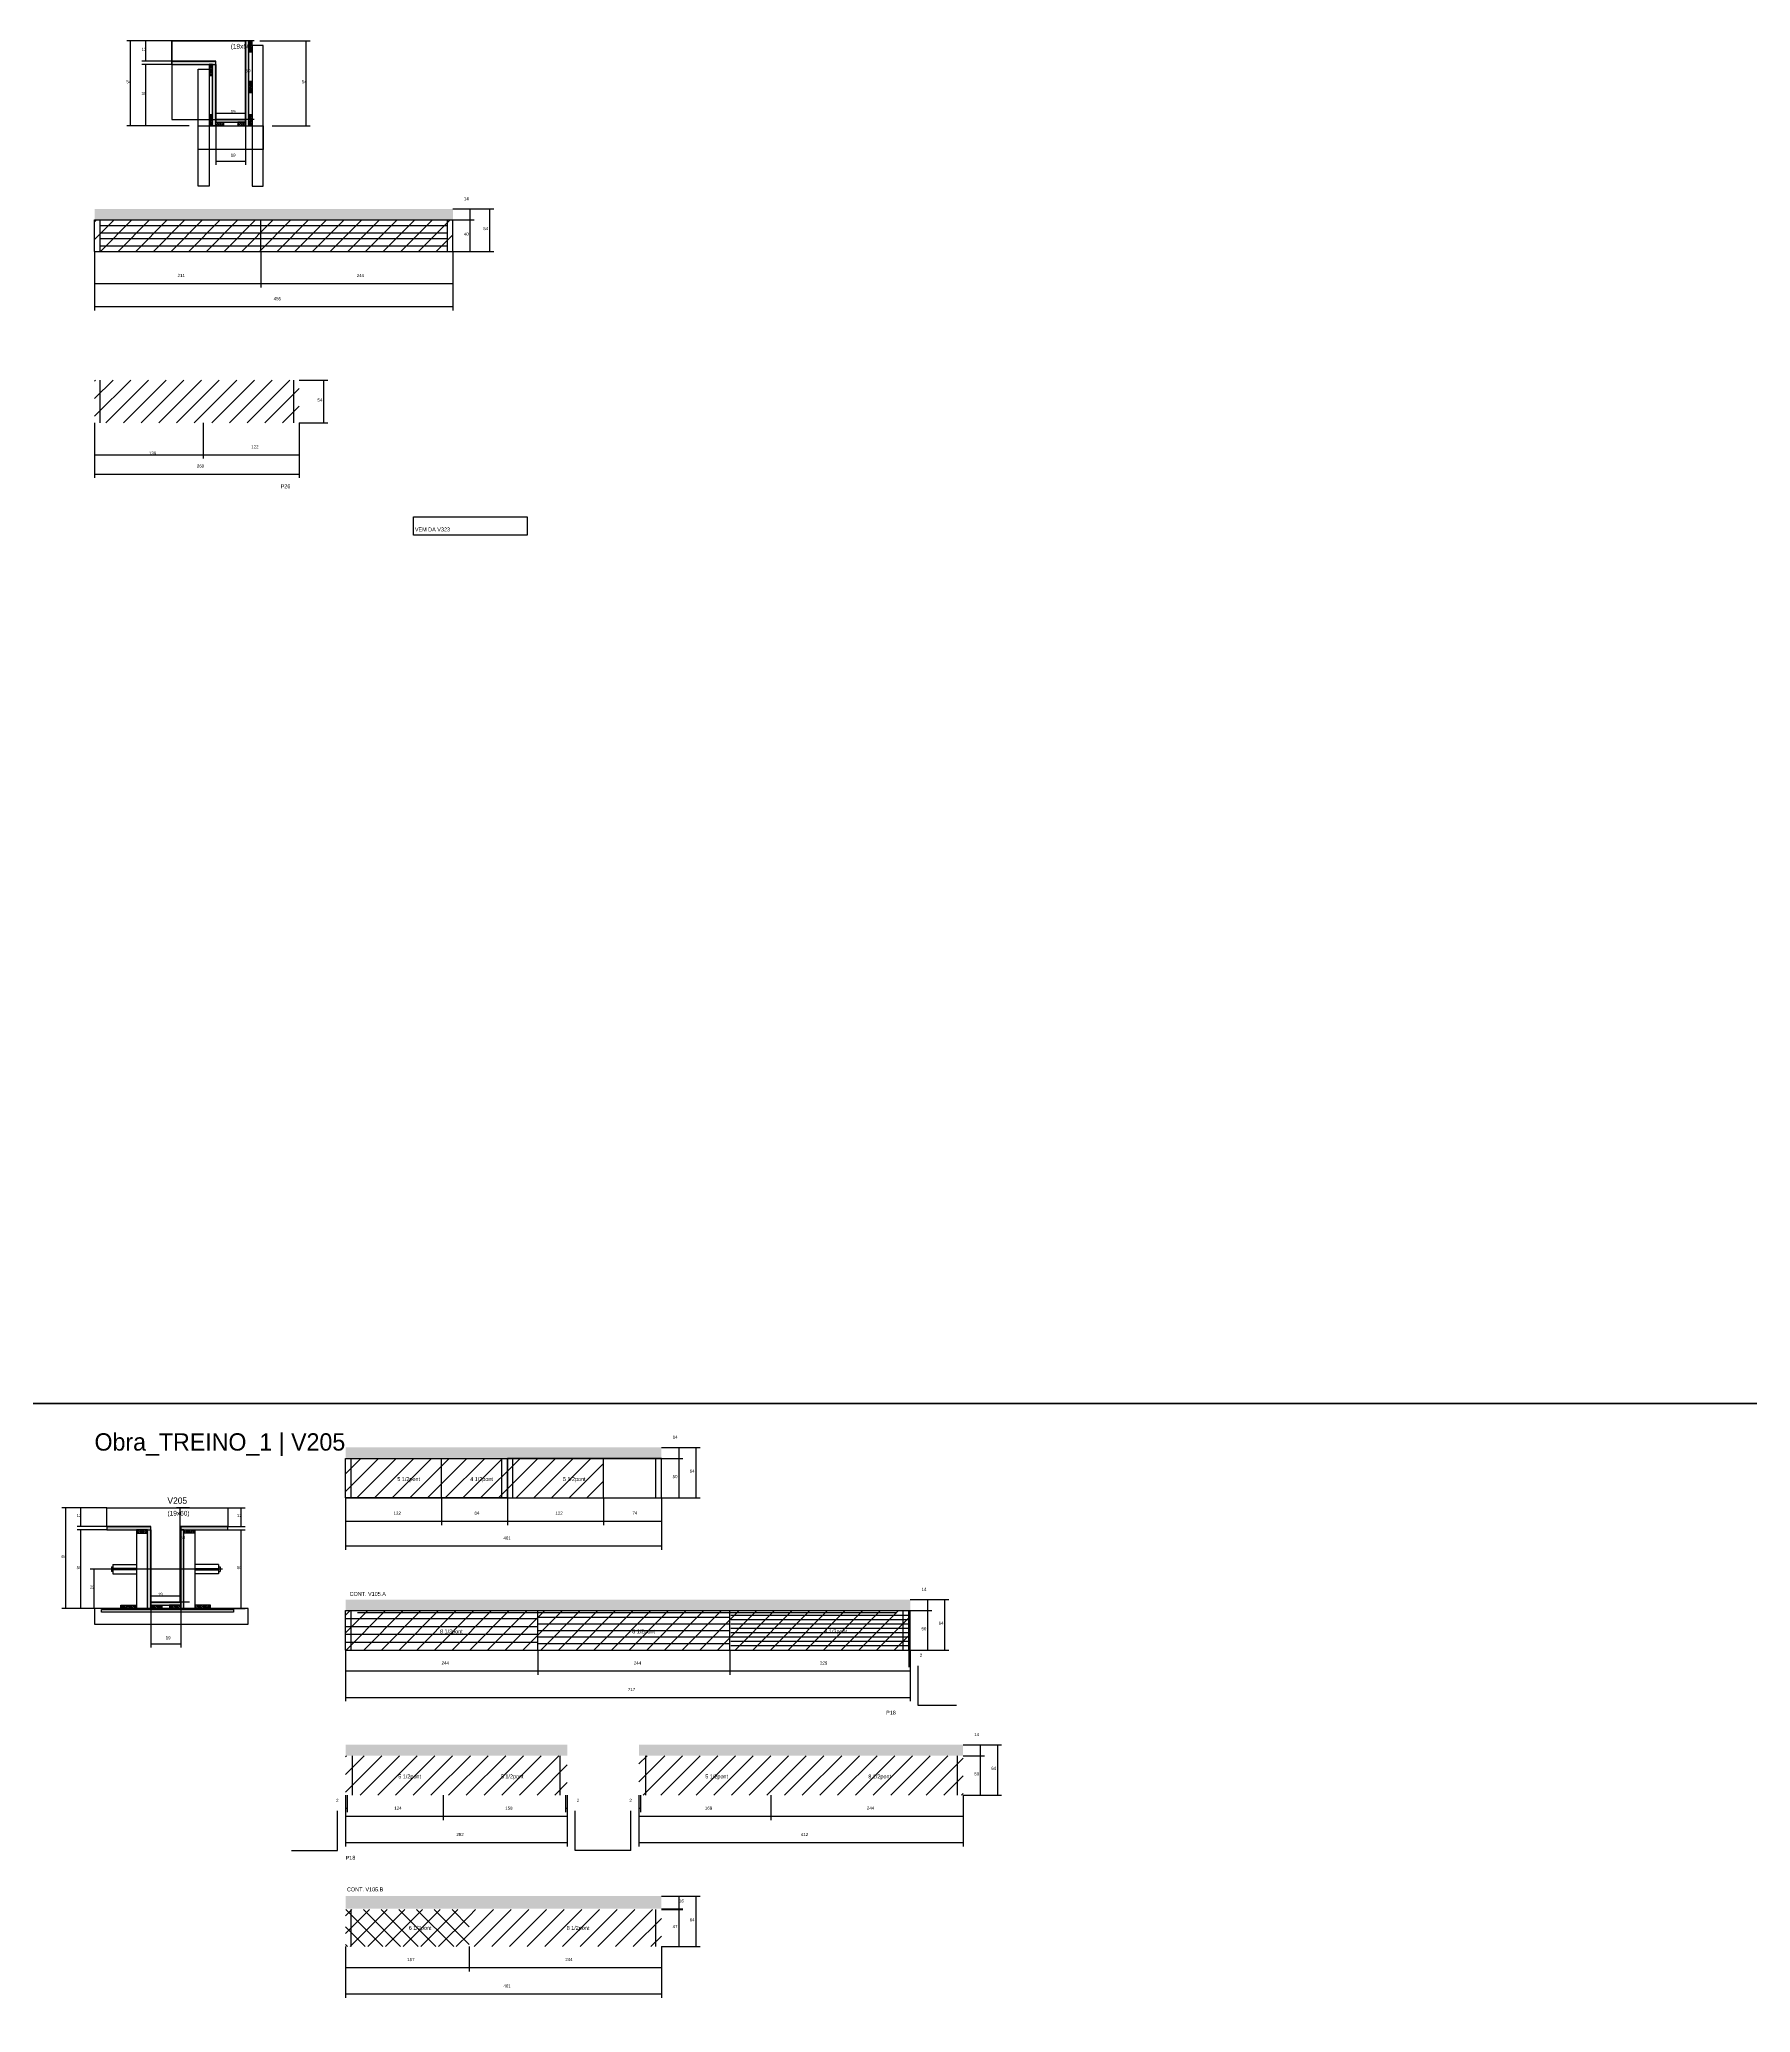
# Model space of a CAD drawing. Header units: metres. Extents: x -41 to 34840, y -36000 to 1848.
# Drawn here: x 26110 to 28283, y -7973 to -5468 of the extents above; entities that cross this region are included whole.
import ezdxf

# ---------------------------------------------------------------- set-up
doc = ezdxf.new("R2010")
doc.units = ezdxf.units.M
for name, color, linetype in [('barrote', 126, 'Continuous'), ('CELL_BORDER', 8, 'Continuous'), ('CONCRETO', 251, 'Continuous'), ('COTA', 4, 'Continuous'), ('Cota Seção (2x)', 4, 'Continuous'), ('Hachura', 253, 'Continuous'), ('LABEL_ID', 3, 'Continuous'), ('Madeira', 126, 'Continuous'), ('NOMENCLATURA', 7, 'Continuous'), ('Painéis', 200, 'Continuous'), ('REAPROVEITAMENTO', 251, 'Continuous'), ('SARR_2.2x7', 40, 'Continuous'), ('SARR_3.5x7', 81, 'Continuous'), ('SCO-___-LAJ', 4, 'Continuous'), ('TENSOR', 2, 'Continuous'), ('Texto Seção', 7, 'Continuous')]:
    doc.layers.add(name, color=color, linetype=linetype)

msp = doc.modelspace()

# ---------------------------------------------------------------- hatches: boundary and pattern name
at = {"layer": 'COTA'}
h = msp.add_hatch(dxfattribs=at)
h.set_pattern_fill('AR-CONC', scale=0.03)
h.paths.add_polyline_path([(26635, -5697.5), (26635, -5683.5), (26635, -5683.5), (26180, -5683.5), (26180, -5683.5), (26180, -5697.5), (26180, -5697.5), (26635, -5697.5)])
h = msp.add_hatch(dxfattribs=at)
h.set_pattern_fill('AR-CONC', scale=0.03)
h.paths.add_polyline_path([(26899.7, -7256), (26498.7, -7256), (26498.7, -7256), (26498.7, -7270), (26498.7, -7270), (26899.7, -7270), (26899.7, -7270), (26899.7, -7256)])
h = msp.add_hatch(dxfattribs=at)
h.set_pattern_fill('AR-CONC', scale=0.03)
h.paths.add_polyline_path([(27215.7, -7449.2), (27215.7, -7463.2), (27215.7, -7463.2), (26498.7, -7463.2), (26498.7, -7463.2), (26498.7, -7449.2), (26498.7, -7449.2), (27215.7, -7449.2)])
h = msp.add_hatch(dxfattribs=at)
h.set_pattern_fill('AR-CONC', scale=0.03)
h.paths.add_polyline_path([(26498.7, -7633.4), (26498.7, -7647.4), (26498.7, -7647.4), (26780.2, -7647.4), (26780.2, -7647.4), (26780.2, -7633.4), (26780.2, -7633.4), (26498.7, -7633.4)])
h = msp.add_hatch(dxfattribs=at)
h.set_pattern_fill('AR-CONC', scale=0.03)
h.paths.add_polyline_path([(27282.7, -7633.4), (27282.7, -7647.4), (27282.7, -7647.4), (26871.2, -7647.4), (26871.2, -7647.4), (26871.2, -7633.4), (26871.2, -7633.4), (27282.7, -7633.4)])
h = msp.add_hatch(dxfattribs=at)
h.set_pattern_fill('AR-CONC', scale=0.03)
h.paths.add_polyline_path([(26899.7, -7825.7), (26899.7, -7841.7), (26899.7, -7841.7), (26498.7, -7841.7), (26498.7, -7841.7), (26498.7, -7825.7), (26498.7, -7825.7), (26899.7, -7825.7)])
at = {"layer": 'Hachura'}
h = msp.add_hatch(color=8, dxfattribs=at)
h.dxf.hatch_style = 1
h.paths.add_polyline_path([(26375.9, -5470), (26371.9, -5470), (26371.9, -5470), (26371.9, -5578), (26371.9, -5578), (26375.9, -5578), (26375.9, -5578), (26375.9, -5470)])
h = msp.add_hatch(dxfattribs=at)
h.set_pattern_fill('ANSI31', scale=0.5)
h.paths.add_polyline_path([(26375.9, -5484), (26380.3, -5484), (26380.3, -5484), (26380.3, -5470), (26380.3, -5470), (26375.9, -5470), (26375.9, -5470), (26375.9, -5484)])
h = msp.add_hatch(color=8, dxfattribs=at)
h.dxf.hatch_style = 1
h.paths.add_polyline_path([(26333.9, -5500), (26333.9, -5496), (26333.9, -5496), (26278.3, -5496), (26278.3, -5496), (26278.3, -5500), (26278.3, -5500), (26333.9, -5500)])
h = msp.add_hatch(dxfattribs=at)
h.set_pattern_fill('ANSI31', scale=0.5)
h.paths.add_polyline_path([(26325.5, -5514), (26329.9, -5514), (26329.9, -5514), (26329.9, -5500), (26329.9, -5500), (26325.5, -5500), (26325.5, -5500), (26325.5, -5514)])
h = msp.add_hatch(color=8, dxfattribs=at)
h.dxf.hatch_style = 1
h.paths.add_polyline_path([(26333.9, -5500), (26329.9, -5500), (26329.9, -5500), (26329.9, -5578), (26329.9, -5578), (26333.9, -5578), (26333.9, -5578), (26333.9, -5500)])
h = msp.add_hatch(dxfattribs=at)
h.set_pattern_fill('ANSI31', scale=0.5)
h.paths.add_polyline_path([(26375.9, -5535.6), (26380.3, -5535.6), (26380.3, -5535.6), (26380.3, -5521.6), (26380.3, -5521.6), (26375.9, -5521.6), (26375.9, -5521.6), (26375.9, -5535.6)])
h = msp.add_hatch(dxfattribs=at)
h.set_pattern_fill('ANSI31', scale=0.5)
h.paths.add_polyline_path([(26325.5, -5578), (26329.9, -5578), (26329.9, -5578), (26329.9, -5564), (26329.9, -5564), (26325.5, -5564), (26325.5, -5564), (26325.5, -5578)])
h = msp.add_hatch(color=8, dxfattribs=at)
h.dxf.hatch_style = 1
h.paths.add_polyline_path([(26371.9, -5573.6), (26371.9, -5570), (26371.9, -5570), (26333.9, -5570), (26333.9, -5570), (26333.9, -5573.6), (26333.9, -5573.6), (26371.9, -5573.6)])
h = msp.add_hatch(dxfattribs=at)
h.set_pattern_fill('ANSI31', scale=0.5)
h.paths.add_polyline_path([(26333.9, -5578), (26333.9, -5573.6), (26333.9, -5573.6), (26343.9, -5573.6), (26343.9, -5573.6), (26343.9, -5578), (26343.9, -5578), (26333.9, -5578)])
h = msp.add_hatch(dxfattribs=at)
h.set_pattern_fill('ANSI31', scale=0.5)
h.paths.add_polyline_path([(26371.9, -5578), (26371.9, -5573.6), (26371.9, -5573.6), (26361.9, -5573.6), (26361.9, -5573.6), (26361.9, -5578), (26361.9, -5578), (26371.9, -5578)])
h = msp.add_hatch(dxfattribs=at)
h.set_pattern_fill('ANSI31', scale=0.5)
h.paths.add_polyline_path([(26375.9, -5578), (26380.3, -5578), (26380.3, -5578), (26380.3, -5564), (26380.3, -5564), (26375.9, -5564), (26375.9, -5564), (26375.9, -5578)])
h = msp.add_hatch(color=8, dxfattribs=at)
h.dxf.hatch_style = 1
h.paths.add_polyline_path([(26251.4, -7360.5), (26251.4, -7356.5), (26251.4, -7356.5), (26195.8, -7356.5), (26195.8, -7356.5), (26195.8, -7360.5), (26195.8, -7360.5), (26251.4, -7360.5)])
h = msp.add_hatch(dxfattribs=at)
h.set_pattern_fill('ANSI31', scale=0.5)
h.paths.add_polyline_path([(26247.4, -7364.9), (26247.4, -7360.5), (26247.4, -7360.5), (26233.4, -7360.5), (26233.4, -7360.5), (26233.4, -7364.9), (26233.4, -7364.9), (26247.4, -7364.9)])
h = msp.add_hatch(color=8, dxfattribs=at)
h.dxf.hatch_style = 1
h.paths.add_polyline_path([(26247.4, -7360.5), (26251.4, -7360.5), (26251.4, -7360.5), (26251.4, -7460.5), (26251.4, -7460.5), (26247.4, -7460.5), (26247.4, -7460.5), (26247.4, -7360.5)])
h = msp.add_hatch(color=8, dxfattribs=at)
h.dxf.hatch_style = 1
h.paths.add_polyline_path([(26349.4, -7360.5), (26349.4, -7356.5), (26349.4, -7356.5), (26289.4, -7356.5), (26289.4, -7356.5), (26289.4, -7360.5), (26289.4, -7360.5), (26349.4, -7360.5)])
h = msp.add_hatch(color=8, dxfattribs=at)
h.dxf.hatch_style = 1
h.paths.add_polyline_path([(26293.4, -7360.5), (26289.4, -7360.5), (26289.4, -7360.5), (26289.4, -7460.5), (26289.4, -7460.5), (26293.4, -7460.5), (26293.4, -7460.5), (26293.4, -7360.5)])
h = msp.add_hatch(dxfattribs=at)
h.set_pattern_fill('ANSI31', scale=0.5)
h.paths.add_polyline_path([(26293.4, -7364.9), (26293.4, -7360.5), (26293.4, -7360.5), (26307.4, -7360.5), (26307.4, -7360.5), (26307.4, -7364.9), (26307.4, -7364.9), (26293.4, -7364.9)])
h = msp.add_hatch(dxfattribs=at)
h.set_pattern_fill('ANSI31', scale=0.5)
h.paths.add_polyline_path([(26213.4, -7460.5), (26213.4, -7456.1), (26213.4, -7456.1), (26233.4, -7456.1), (26233.4, -7456.1), (26233.4, -7460.5), (26233.4, -7460.5), (26213.4, -7460.5)])
h = msp.add_hatch(color=8, dxfattribs=at)
h.dxf.hatch_style = 1
h.paths.add_polyline_path([(26289.4, -7456.1), (26289.4, -7452.5), (26289.4, -7452.5), (26251.4, -7452.5), (26251.4, -7452.5), (26251.4, -7456.1), (26251.4, -7456.1), (26289.4, -7456.1)])
h = msp.add_hatch(dxfattribs=at)
h.set_pattern_fill('ANSI31', scale=0.5)
h.paths.add_polyline_path([(26251.4, -7460.5), (26251.4, -7456.1), (26251.4, -7456.1), (26265.4, -7456.1), (26265.4, -7456.1), (26265.4, -7460.5), (26265.4, -7460.5), (26251.4, -7460.5)])
h = msp.add_hatch(dxfattribs=at)
h.set_pattern_fill('ANSI31', scale=0.5)
h.paths.add_polyline_path([(26289.4, -7460.5), (26289.4, -7456.1), (26289.4, -7456.1), (26275.4, -7456.1), (26275.4, -7456.1), (26275.4, -7460.5), (26275.4, -7460.5), (26289.4, -7460.5)])
h = msp.add_hatch(dxfattribs=at)
h.set_pattern_fill('ANSI31', scale=0.5)
h.paths.add_polyline_path([(26327.4, -7460.5), (26327.4, -7456.1), (26327.4, -7456.1), (26307.4, -7456.1), (26307.4, -7456.1), (26307.4, -7460.5), (26307.4, -7460.5), (26327.4, -7460.5)])
at = {"layer": 'REAPROVEITAMENTO'}
h = msp.add_hatch(dxfattribs=at)
h.set_pattern_fill('ANSI31', scale=5)
h.paths.add_polyline_path([(26180, -5737.4), (26180, -5697.3), (26180, -5697.3), (26635, -5697.5), (26635, -5697.5), (26635, -5737.6), (26635, -5737.6), (26180, -5737.4)])
h = msp.add_hatch(dxfattribs=at)
h.set_pattern_fill('ANSI31', scale=5)
h.paths.add_polyline_path([(26180, -5954.9), (26180, -5900.8), (26180, -5900.8), (26440, -5901.1), (26440, -5901.1), (26440, -5955.2), (26440, -5955.2), (26180, -5954.9)])
h = msp.add_hatch(dxfattribs=at)
h.set_pattern_fill('ANSI31', scale=5)
h.paths.add_polyline_path([(26498.7, -7270), (26498.7, -7320), (26498.7, -7320), (26826.2, -7320), (26826.2, -7320), (26826.2, -7270), (26826.2, -7270), (26498.7, -7270)])
h = msp.add_hatch(dxfattribs=at)
h.set_pattern_fill('ANSI31', scale=5)
h.paths.add_polyline_path([(26498.7, -7463.2), (26498.7, -7513.2), (26498.7, -7513.2), (27215.7, -7513.2), (27215.7, -7513.2), (27215.7, -7463.2), (27215.7, -7463.2), (26498.7, -7463.2)])
h = msp.add_hatch(dxfattribs=at)
h.set_pattern_fill('ANSI31', scale=5)
h.paths.add_polyline_path([(26498.7, -7647.4), (26498.7, -7697.4), (26498.7, -7697.4), (26780.2, -7697.4), (26780.2, -7697.4), (26780.2, -7647.4), (26780.2, -7647.4), (26498.7, -7647.4)])
h = msp.add_hatch(dxfattribs=at)
h.set_pattern_fill('ANSI31', scale=5)
h.paths.add_polyline_path([(26871.2, -7647.4), (26871.2, -7697.4), (26871.2, -7697.4), (27282.7, -7697.4), (27282.7, -7697.4), (27282.7, -7647.4), (27282.7, -7647.4), (26871.2, -7647.4)])
h = msp.add_hatch(dxfattribs=at)
h.set_pattern_fill('ANSI37', scale=5)
h.paths.add_polyline_path([(26498.7, -7842.7), (26498.7, -7889.7), (26498.7, -7889.7), (26655.7, -7889.7), (26655.7, -7889.7), (26655.7, -7842.7), (26655.7, -7842.7), (26498.7, -7842.7)])
h = msp.add_hatch(dxfattribs=at)
h.set_pattern_fill('ANSI31', scale=5)
h.paths.add_polyline_path([(26655.7, -7842.7), (26655.7, -7889.7), (26655.7, -7889.7), (26899.7, -7889.7), (26899.7, -7889.7), (26899.7, -7842.7), (26899.7, -7842.7), (26655.7, -7842.7)])

# ---------------------------------------------------------------- linework, layer by layer
for p, q in [((26201.4, -7407.5), (26201.4, -7413.5)), ((26201.4, -7407.5), (26203.4, -7407.5)), ((26203.4, -7413.5), (26201.4, -7413.5)), ((26203.4, -7404.5), (26203.4, -7416.5)), ((26203.4, -7404.5), (26233.4, -7404.5)), ((26233.4, -7409.5), (26203.4, -7409.5)), ((26233.4, -7411.5), (26203.4, -7411.5)), ((26337.4, -7404.5), (26307.4, -7404.5)), ((26307.4, -7409.5), (26337.4, -7409.5)), ((26307.4, -7411.5), (26337.4, -7411.5)), ((26337.4, -7404.5), (26337.4, -7416.5)), ((26337.4, -7407.5), (26339.4, -7407.5)), ((26337.4, -7413.5), (26339.4, -7413.5)), ((26339.4, -7407.5), (26339.4, -7413.5)), ((26203.4, -7416.5), (26233.4, -7416.5)), ((26337.4, -7416.5), (26307.4, -7416.5))]:
    msp.add_line(p, q)
at = {"layer": 'barrote'}
msp.add_lwpolyline([(26180, -7480.5), (26375.2, -7480.5), (26375.2, -7460.5), (26180, -7460.5)], close=True, dxfattribs=at)
at = {"layer": 'CELL_BORDER'}
for points in [[(26100, -7200), (29000, -7200), (29000, -5400), (26100, -5400)], [(26100, -9000), (29000, -9000), (29000, -7200), (26100, -7200)]]:
    msp.add_lwpolyline(points, close=True, dxfattribs=at)
at = {"layer": 'CONCRETO'}
for points in [[(26278.3, -5496), (26278.3, -5470), (26333.9, -5470), (26333.9, -5470), (26371.9, -5470), (26371.9, -5570), (26333.9, -5570), (26333.9, -5496)], [(26278.3, -5570), (26371.9, -5570), (26371.9, -5470), (26278.3, -5470)], [(26195.8, -7356.5), (26195.8, -7332.5), (26349.4, -7332.5), (26349.4, -7356.5), (26289.4, -7356.5), (26289.4, -7452.5), (26251.4, -7452.5), (26251.4, -7356.5)]]:
    msp.add_lwpolyline(points, close=True, dxfattribs=at)
at = {"layer": 'COTA'}
for p, q in [((26325.9, -5470), (26220.9, -5470)), ((26225.9, -5578), (26225.9, -5470)), ((26278.3, -5470), (26240.2, -5470)), ((26245.2, -5496), (26245.2, -5470)), ((26389.9, -5470), (26453.7, -5470)), ((26448.7, -5578), (26448.7, -5470)), ((26278.3, -5496), (26240.2, -5496)), ((26278.3, -5500), (26240.2, -5500)), ((26245.2, -5578), (26245.2, -5500)), ((26300.3, -5578), (26220.9, -5578)), ((26300.3, -5578), (26240.2, -5578)), ((26333.9, -5578), (26333.9, -5627.7)), ((26371.9, -5578), (26371.9, -5627.7)), ((26405.5, -5578), (26453.7, -5578)), ((26333.9, -5622.7), (26371.9, -5622.7)), ((26635, -5683.5), (26662.1, -5683.5)), ((26635, -5683.5), (26686.8, -5683.5)), ((26657.1, -5697.5), (26657.1, -5683.5)), ((26681.8, -5737.5), (26681.8, -5683.5)), ((26635, -5697.5), (26662.1, -5697.5)), ((26635, -5697.5), (26662.1, -5697.5)), ((26657.1, -5737.5), (26657.1, -5697.5)), ((26180, -5737.5), (26180, -5783.1)), ((26180, -5737.5), (26180, -5812.6)), ((26391, -5737.5), (26391, -5783.1)), ((26391, -5737.5), (26391, -5783.1)), ((26635, -5737.5), (26635, -5783.1)), ((26635, -5737.5), (26635, -5812.6)), ((26635, -5737.5), (26662.1, -5737.5)), ((26635, -5737.5), (26686.8, -5737.5)), ((26180, -5778.1), (26391, -5778.1)), ((26391, -5778.1), (26635, -5778.1)), ((26180, -5807.6), (26635, -5807.6)), ((26440, -5901.1), (26476.2, -5901.1)), ((26471.2, -5955.1), (26471.2, -5901.1)), ((26180, -5955.1), (26180, -6000.6)), ((26180, -5955.1), (26180, -6025.1)), ((26318, -5955.1), (26318, -6000.6)), ((26318, -5955.1), (26318, -6000.6)), ((26440, -5955.1), (26440, -6000.6)), ((26440, -5955.1), (26440, -6025.1)), ((26440, -5955.1), (26476.2, -5955.1)), ((26180, -5995.6), (26318, -5995.6)), ((26318, -5995.6), (26440, -5995.6)), ((26180, -6020.1), (26440, -6020.1)), ((26899.7, -7256), (26927.1, -7256)), ((26899.7, -7256), (26948.8, -7256)), ((26922.1, -7270), (26922.1, -7256)), ((26943.8, -7320), (26943.8, -7256)), ((26899.7, -7270), (26927.1, -7270)), ((26899.7, -7270), (26927.1, -7270)), ((26922.1, -7320), (26922.1, -7270)), ((26195.8, -7332.5), (26138.5, -7332.5)), ((26143.5, -7460.5), (26143.5, -7332.5)), ((26195.8, -7332.5), (26157.8, -7332.5)), ((26162.8, -7356.5), (26162.8, -7332.5)), ((26349.4, -7332.5), (26371.3, -7332.5)), ((26366.3, -7356.5), (26366.3, -7332.5)), ((26498.7, -7320), (26498.7, -7354.5)), ((26620.7, -7320), (26620.7, -7354.5)), ((26620.7, -7320), (26620.7, -7354.5)), ((26704.2, -7320), (26704.2, -7354.5)), ((26704.2, -7320), (26704.2, -7354.5)), ((26826.2, -7320), (26826.2, -7354.5)), ((26899.7, -7320), (26927.1, -7320)), ((26899.7, -7320), (26948.8, -7320)), ((26195.8, -7356.5), (26157.8, -7356.5)), ((26195.8, -7360.5), (26157.8, -7360.5)), ((26162.8, -7460.5), (26162.8, -7360.5)), ((26349.4, -7356.5), (26371.3, -7356.5)), ((26349.4, -7360.5), (26371.3, -7360.5)), ((26366.3, -7460.5), (26366.3, -7360.5)), ((26498.7, -7349.5), (26620.7, -7349.5)), ((26620.7, -7349.5), (26704.2, -7349.5)), ((26704.2, -7349.5), (26826.2, -7349.5)), ((26198.1, -7410.5), (26174.6, -7410.5)), ((26179.6, -7460.5), (26179.6, -7410.5)), ((26217.8, -7460.5), (26138.5, -7460.5)), ((26217.8, -7460.5), (26157.8, -7460.5)), ((26198.1, -7460.5), (26174.6, -7460.5)), ((26251.4, -7460.5), (26251.4, -7510.2)), ((26289.4, -7460.5), (26289.4, -7510.2)), ((26323, -7460.5), (26371.3, -7460.5)), ((27215.7, -7449.2), (27243.1, -7449.2)), ((27215.7, -7449.2), (27264.8, -7449.2)), ((27215.7, -7463.2), (27243.1, -7463.2)), ((27215.7, -7463.2), (27243.1, -7463.2)), ((27238.1, -7463.2), (27238.1, -7449.2)), ((27238.1, -7513.2), (27238.1, -7463.2)), ((27259.8, -7513.2), (27259.8, -7449.2)), ((26251.4, -7505.2), (26289.4, -7505.2)), ((26498.7, -7513.2), (26498.7, -7544.8)), ((26498.7, -7513.2), (26498.7, -7578.3)), ((26742.7, -7513.2), (26742.7, -7544.8)), ((26742.7, -7513.2), (26742.7, -7544.8)), ((26986.7, -7513.2), (26986.7, -7544.8)), ((26986.7, -7513.2), (26986.7, -7544.8)), ((27213.7, -7513.2), (27213.7, -7534.9)), ((27215.7, -7513.2), (27215.7, -7544.8)), ((27215.7, -7513.2), (27215.7, -7578.3)), ((27215.7, -7513.2), (27215.7, -7534.9)), ((27215.7, -7513.2), (27243.1, -7513.2)), ((27215.7, -7513.2), (27264.8, -7513.2)), ((26498.7, -7539.8), (26742.7, -7539.8)), ((26742.7, -7539.8), (26986.7, -7539.8)), ((26986.7, -7539.8), (27215.7, -7539.8)), ((27213.7, -7529.9), (27215.7, -7529.9)), ((26498.7, -7573.3), (27215.7, -7573.3)), ((27282.7, -7633.4), (27310.1, -7633.4)), ((27282.7, -7633.4), (27331.7, -7633.4)), ((27305.1, -7647.4), (27305.1, -7633.4)), ((27326.7, -7697.4), (27326.7, -7633.4)), ((27282.7, -7647.4), (27310.1, -7647.4)), ((27282.7, -7647.4), (27310.1, -7647.4)), ((27305.1, -7697.4), (27305.1, -7647.4)), ((26498.7, -7697.4), (26498.7, -7729)), ((26498.7, -7697.4), (26498.7, -7762.5)), ((26498.7, -7697.4), (26498.7, -7719.1)), ((26498.7, -7714.1), (26500.7, -7714.1)), ((26500.7, -7697.4), (26500.7, -7719.1)), ((26622.7, -7697.4), (26622.7, -7729)), ((26622.7, -7697.4), (26622.7, -7729)), ((26778.2, -7697.4), (26778.2, -7719.1)), ((26778.2, -7714.1), (26780.2, -7714.1)), ((26780.2, -7697.4), (26780.2, -7729)), ((26780.2, -7697.4), (26780.2, -7762.5)), ((26780.2, -7697.4), (26780.2, -7719.1)), ((26871.2, -7697.4), (26871.2, -7729)), ((26871.2, -7697.4), (26871.2, -7762.5)), ((26871.2, -7697.4), (26871.2, -7719.1)), ((26871.2, -7714.1), (26873.2, -7714.1)), ((26873.2, -7697.4), (26873.2, -7719.1)), ((27038.7, -7697.4), (27038.7, -7729)), ((27038.7, -7697.4), (27038.7, -7729)), ((27282.7, -7697.4), (27310.1, -7697.4)), ((27282.7, -7697.4), (27331.7, -7697.4)), ((27282.7, -7697.4), (27282.7, -7729)), ((27282.7, -7697.4), (27282.7, -7762.5)), ((26498.7, -7724), (26622.7, -7724)), ((26622.7, -7724), (26780.2, -7724)), ((26871.2, -7724), (27038.7, -7724)), ((27038.7, -7724), (27282.7, -7724)), ((26498.7, -7757.5), (26780.2, -7757.5)), ((26871.2, -7757.5), (27282.7, -7757.5)), ((26899.7, -7825.7), (26927.1, -7825.7)), ((26899.7, -7825.7), (26948.8, -7825.7)), ((26922.1, -7841.7), (26922.1, -7825.7)), ((26943.8, -7889.7), (26943.8, -7825.7)), ((26899.7, -7841.7), (26927.1, -7841.7)), ((26899.7, -7842.7), (26927.1, -7842.7)), ((26922.1, -7889.7), (26922.1, -7842.7)), ((26498.7, -7889.7), (26498.7, -7921.3)), ((26498.7, -7889.7), (26498.7, -7954.8)), ((26655.7, -7889.7), (26655.7, -7921.3)), ((26655.7, -7889.7), (26655.7, -7921.3)), ((26899.7, -7889.7), (26927.1, -7889.7)), ((26899.7, -7889.7), (26948.8, -7889.7)), ((26899.7, -7889.7), (26899.7, -7921.3)), ((26899.7, -7889.7), (26899.7, -7954.8)), ((26498.7, -7916.3), (26655.7, -7916.3)), ((26655.7, -7916.3), (26899.7, -7916.3)), ((26498.7, -7949.8), (26899.7, -7949.8))]:
    msp.add_line(p, q, dxfattribs=at)
at = {"layer": 'Cota Seção (2x)'}
for p, q in [((26382.9, -5470), (26366.9, -5470)), ((26371.9, -5570), (26371.9, -5470)), ((26333.9, -5578), (26333.9, -5557)), ((26371.9, -5578), (26371.9, -5557)), ((26333.9, -5562), (26371.9, -5562)), ((26382.9, -5570), (26366.9, -5570)), ((26300.4, -7332.5), (26283.9, -7332.5)), ((26288.9, -7452.5), (26288.9, -7332.5)), ((26498.7, -7320), (26498.7, -7386.1)), ((26826.2, -7320), (26826.2, -7354.5)), ((26899.7, -7320), (26899.7, -7386.1)), ((26899.7, -7320), (26899.7, -7354.5)), ((26826.2, -7349.5), (26899.7, -7349.5)), ((26498.7, -7381.1), (26899.7, -7381.1)), ((26251.4, -7460.5), (26251.4, -7439.5)), ((26289.4, -7460.5), (26289.4, -7439.5)), ((26251.4, -7444.5), (26289.4, -7444.5)), ((26300.4, -7452.5), (26283.9, -7452.5))]:
    msp.add_line(p, q, dxfattribs=at)
at = {"layer": 'Madeira'}
for points in [[(26375.9, -5484), (26380.3, -5484), (26380.3, -5470), (26375.9, -5470)], [(26325.5, -5514), (26329.9, -5514), (26329.9, -5500), (26325.5, -5500)], [(26375.9, -5535.6), (26380.3, -5535.6), (26380.3, -5521.6), (26375.9, -5521.6)], [(26325.5, -5578), (26329.9, -5578), (26329.9, -5564), (26325.5, -5564)], [(26333.9, -5578), (26333.9, -5573.6), (26343.9, -5573.6), (26343.9, -5578)], [(26371.9, -5578), (26371.9, -5573.6), (26361.9, -5573.6), (26361.9, -5578)], [(26375.9, -5578), (26380.3, -5578), (26380.3, -5564), (26375.9, -5564)], [(26247.4, -7364.9), (26247.4, -7360.5), (26233.4, -7360.5), (26233.4, -7364.9)], [(26247.4, -7360.5), (26233.4, -7360.5), (26233.4, -7460.5), (26247.4, -7460.5)], [(26293.4, -7364.9), (26293.4, -7360.5), (26307.4, -7360.5), (26307.4, -7364.9)], [(26293.4, -7360.5), (26307.4, -7360.5), (26307.4, -7460.5), (26293.4, -7460.5)], [(26180, -7480.5), (26375.2, -7480.5), (26375.2, -7460.5), (26180, -7460.5)], [(26213.4, -7460.5), (26213.4, -7456.1), (26233.4, -7456.1), (26233.4, -7460.5)], [(26251.4, -7460.5), (26251.4, -7456.1), (26265.4, -7456.1), (26265.4, -7460.5)], [(26289.4, -7460.5), (26289.4, -7456.1), (26275.4, -7456.1), (26275.4, -7460.5)], [(26327.4, -7460.5), (26327.4, -7456.1), (26307.4, -7456.1), (26307.4, -7460.5)]]:
    msp.add_lwpolyline(points, close=True, dxfattribs=at)
at = {"layer": 'NOMENCLATURA'}
for p, q in [((27225.9, -7583.5), (27225.9, -7533.2)), ((27274.3, -7583.5), (27225.9, -7583.5)), ((26488.5, -7767.7), (26488.5, -7717.4)), ((26790.4, -7767.7), (26790.4, -7717.4)), ((26861, -7767.7), (26861, -7717.4)), ((26430.3, -7767.7), (26488.5, -7767.7)), ((26861, -7767.7), (26790.4, -7767.7))]:
    msp.add_line(p, q, dxfattribs=at)
at = {"layer": 'Painéis'}
for p, q in [((26371.9, -5578), (26371.9, -5470)), ((26278.3, -5496), (26333.9, -5496)), ((26278.3, -5500), (26278.3, -5496)), ((26333.9, -5500), (26333.9, -5496)), ((26333.9, -5578), (26333.9, -5500)), ((26333.9, -5570), (26371.9, -5570)), ((26333.9, -5573.6), (26333.9, -5570)), ((26371.9, -5573.6), (26371.9, -5570)), ((26180, -5697.5), (26635, -5697.5)), ((26180, -5737.5), (26180, -5697.5)), ((26391, -5737.5), (26391, -5697.5)), ((26635, -5737.5), (26635, -5697.5)), ((26180, -5737.5), (26635, -5737.5)), ((26498.7, -7270), (26704.2, -7270)), ((26620.7, -7320), (26620.7, -7270)), ((26704.2, -7270), (26899.7, -7270)), ((26704.2, -7320), (26704.2, -7270)), ((26826.2, -7320), (26826.2, -7270)), ((26899.7, -7320), (26899.7, -7270)), ((26498.7, -7320), (26704.2, -7320)), ((26704.2, -7320), (26899.7, -7320)), ((26195.8, -7356.5), (26251.4, -7356.5)), ((26289.4, -7356.5), (26349.4, -7356.5)), ((26251.4, -7452.5), (26289.4, -7452.5)), ((26498.7, -7463.2), (27215.7, -7463.2)), ((26498.7, -7513.2), (26498.7, -7463.2)), ((26742.7, -7513.2), (26742.7, -7463.2)), ((26986.7, -7513.2), (26986.7, -7463.2)), ((27213.7, -7513.2), (27213.7, -7463.2)), ((27215.7, -7513.2), (27215.7, -7463.2)), ((26498.7, -7513.2), (27215.7, -7513.2))]:
    msp.add_line(p, q, dxfattribs=at)
for points in [[(26375.9, -5470), (26371.9, -5470), (26371.9, -5578), (26375.9, -5578)], [(26333.9, -5500), (26333.9, -5496), (26278.3, -5496), (26278.3, -5500)], [(26329.9, -5500), (26333.9, -5500), (26333.9, -5578), (26329.9, -5578)], [(26371.9, -5573.6), (26371.9, -5570), (26333.9, -5570), (26333.9, -5573.6)], [(26498.7, -7270), (26704.2, -7270), (26704.2, -7320), (26498.7, -7320)], [(26251.4, -7360.5), (26251.4, -7356.5), (26195.8, -7356.5), (26195.8, -7360.5)], [(26247.4, -7360.5), (26251.4, -7360.5), (26251.4, -7460.5), (26247.4, -7460.5)], [(26349.4, -7360.5), (26349.4, -7356.5), (26289.4, -7356.5), (26289.4, -7360.5)], [(26293.4, -7360.5), (26289.4, -7360.5), (26289.4, -7460.5), (26293.4, -7460.5)], [(26289.4, -7456.1), (26289.4, -7452.5), (26251.4, -7452.5), (26251.4, -7456.1)]]:
    msp.add_lwpolyline(points, close=True, dxfattribs=at)
msp.add_lwpolyline([(26899.7, -7270), (26704.2, -7270), (26704.2, -7320), (26899.7, -7320)], dxfattribs=at)
at = {"layer": 'SARR_2.2x7'}
for p, q in [((26187, -5737.5), (26187, -5697.5)), ((26187, -5704.5), (26628, -5704.5)), ((26628, -5737.5), (26628, -5697.5)), ((26187, -5714), (26391, -5714)), ((26187, -5721), (26391, -5721)), ((26187, -5730.5), (26628, -5730.5)), ((26391, -5714), (26628, -5714)), ((26391, -5721), (26628, -5721)), ((26187, -5955.1), (26187, -5901.1)), ((26433, -5955.1), (26433, -5901.1)), ((26505.7, -7320), (26505.7, -7270)), ((26697.2, -7320), (26697.2, -7270)), ((26711.2, -7320), (26711.2, -7270)), ((26892.7, -7320), (26892.7, -7270)), ((26505.7, -7513.2), (26505.7, -7463.2)), ((27206.7, -7513.2), (27206.7, -7463.2)), ((26499.7, -7473.2), (26741.7, -7473.2)), ((26499.7, -7483.2), (26741.7, -7483.2)), ((26513.7, -7465.4), (26742.7, -7465.4)), ((26742.7, -7465.4), (27198.7, -7465.4)), ((26743.7, -7471.5), (26985.7, -7471.5)), ((26743.7, -7479.9), (26985.7, -7479.9)), ((26743.7, -7488.2), (26985.7, -7488.2)), ((26987.7, -7468.8), (27214.7, -7468.8)), ((26987.7, -7474.3), (27214.7, -7474.3)), ((26987.7, -7479.9), (27214.7, -7479.9)), ((26987.7, -7485.4), (27214.7, -7485.4)), ((26499.7, -7493.2), (26741.7, -7493.2)), ((26499.7, -7503.2), (26741.7, -7503.2)), ((26743.7, -7496.5), (26985.7, -7496.5)), ((26743.7, -7504.9), (26985.7, -7504.9)), ((26987.7, -7491), (27214.7, -7491)), ((26987.7, -7496.5), (27214.7, -7496.5)), ((26987.7, -7502.1), (27214.7, -7502.1)), ((26987.7, -7507.6), (27214.7, -7507.6)), ((26507.7, -7697.4), (26507.7, -7647.4)), ((26771.2, -7697.4), (26771.2, -7647.4)), ((26880.2, -7697.4), (26880.2, -7647.4)), ((27275.7, -7697.4), (27275.7, -7647.4)), ((26505.7, -7889.7), (26505.7, -7842.7)), ((26892.7, -7889.7), (26892.7, -7842.7))]:
    msp.add_line(p, q, dxfattribs=at)
at = {"layer": 'SARR_3.5x7'}
for points in [[(26394.3, -5476), (26380.3, -5476), (26380.3, -5654.5), (26394.3, -5654.5)], [(26311.5, -5506), (26325.5, -5506), (26325.5, -5654.5), (26311.5, -5654.5)], [(26311.5, -5578), (26394.3, -5578), (26394.3, -5608.1), (26311.5, -5608.1)]]:
    msp.add_lwpolyline(points, close=True, dxfattribs=at)
at = {"layer": 'SCO-___-LAJ'}
msp.add_lwpolyline([(26189, -7461.8), (26356.3, -7461.8), (26356.3, -7465), (26189, -7465)], close=True, dxfattribs=at)
at = {"layer": 'TENSOR'}
msp.add_line((26342.4, -7410.5), (26198.1, -7410.5), dxfattribs=at)
at = {"layer": 'Texto Seção'}
msp.add_lwpolyline([(26585, -6074.6), (26729.2, -6074.6), (26729.2, -6097.8), (26585, -6097.8)], close=True, dxfattribs=at)

# ---------------------------------------------------------------- texts
at = {"layer": 'COTA'}
for s, p in [('13', (26239.7, -5483)), ('54', (26220.4, -5524)), ('39', (26239.7, -5539)), ('54', (26443.2, -5524)), ('19', (26352.9, -5617.2)), ('14', (26649, -5672.5)), ('54', (26673.6, -5710.5)), ('40', (26649, -5717.5)), ('211', (26285.5, -5770)), ('244', (26513, -5770)), ('455', (26407.5, -5799.5)), ('54', (26463.1, -5928.1)), ('122', (26379, -5987.5)), ('138', (26249, -5995.6)), ('260', (26310, -6012)), ('14', (26914.1, -7244.9)), ('64', (26935.7, -7288)), ('50', (26914, -7295)), ('122', (26559.7, -7341.5)), ('84', (26662.4, -7341.3)), ('122', (26765.2, -7341.5)), ('12', (26157.3, -7344.5)), ('12', (26360.8, -7344.5)), ('64', (26138, -7396.5)), ('50', (26157.3, -7410.5)), ('50', (26360.8, -7410.5)), ('25', (26174.1, -7435.5)), ('14', (27230.1, -7438.2)), ('50', (27230, -7488.2)), ('64', (27251.7, -7481.2)), ('19', (26270.4, -7499.7)), ('244', (26620.7, -7531.7)), ('244', (26864.7, -7531.7)), ('229', (27101.2, -7531.7)), ('2', (27227.8, -7521.9)), ('717', (26857.2, -7565.2)), ('14', (27297, -7622.4)), ('64', (27318.6, -7665.4)), ('50', (27297, -7672.4)), ('2', (26486.7, -7706.1)), ('124', (26560.7, -7715.9)), ('158', (26701.5, -7715.9)), ('2', (26792.3, -7706.1)), ('2', (26859.1, -7706.1)), ('168', (26954.9, -7715.9)), ('244', (27160.7, -7715.9)), ('282', (26639.5, -7749.4)), ('412', (27076.9, -7749.4)), ('16', (26922.1, -7833.7)), ('47', (26914.1, -7866.2)), ('64', (26935.7, -7857.7)), ('157', (26577.2, -7908.2)), ('244', (26777.7, -7908.2)), ('401', (26699.2, -7941.7))]:
    msp.add_text(s, height=4, dxfattribs=at).set_placement(p)
at = {"layer": 'Cota Seção (2x)'}
for s, p in [('50', (26371.9, -5510)), ('19', (26352.9, -5562)), ('74', (26863, -7341.3)), ('60', (26288.9, -7372.5)), ('401', (26699.2, -7373)), ('19', (26260.4, -7444.5))]:
    msp.add_text(s, height=4, dxfattribs=at).set_placement(p)
at = {"layer": 'LABEL_ID'}
msp.add_text('Obra_TREINO_1 | V205', height=22, dxfattribs=at).set_placement((26180, -7260))
at = {"layer": 'NOMENCLATURA'}
for s, p in [('P26', (26416.4, -6038.2)), ('5 1/2pont', (26564.5, -7298.7)), ('4 1/2pont', (26657, -7298.7)), ('5 1/2pont', (26774.6, -7298.7)), ('8 1/2pont', (26618.7, -7492)), ('8 1/2pont', (26862.7, -7492)), ('8 1/2pont', (27106.7, -7492)), ('P18', (27185.1, -7595.3)), ('5 1/2pont', (26565.7, -7676.2)), ('5 1/2pont', (26695.9, -7676.2)), ('5 1/2pont', (26955.5, -7676.2)), ('8 1/2pont', (27162.5, -7676.2)), ('P18', (26498.9, -7779.5)), ('6 1/2pont', (26579, -7868.5)), ('8 1/2pont', (26779.5, -7868.5))]:
    msp.add_text(s, height=5, dxfattribs=at).set_placement(p)
at = {"layer": 'Texto Seção'}
for s, height, p in [('(19x50)', 6, (26352.9, -5480)), ('VEM DA V323', 5, (26586.8, -6093)), ('V205', 8, (26272.6, -7327.5)), ('(19x60)', 6, (26272.6, -7342.5)), ('CONT. V105.A', 5, (26503.9, -7444.5)), ('CONT. V105.B', 5, (26500.6, -7819.6))]:
    msp.add_text(s, height=height, dxfattribs=at).set_placement(p)

doc.saveas('drawing.dxf')
